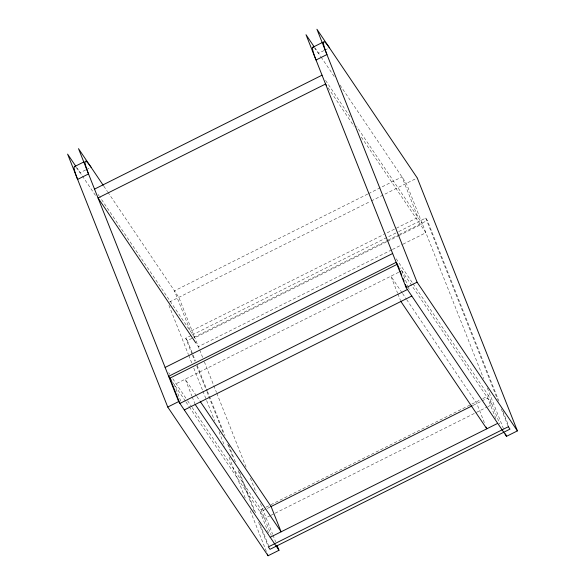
<?xml version="1.0" encoding="UTF-8"?>
<svg xmlns="http://www.w3.org/2000/svg" width="585" height="585" viewBox="0 0 585 585"><rect width="100%" height="100%" fill="white"/><g stroke="black" fill="none" stroke-linecap="round" stroke-linejoin="round"><path stroke-width="0.44" stroke-dasharray="2.92 2.19" d="M85.593 169.964L80.138 172.699A35.056 3.737 63.4 0 0 76.225 167.632M86.375 169.577L90.265 167.624M324.01 50.566L318.554 53.301A35.056 3.737 63.4 0 0 314.642 48.233M324.792 50.178L328.69 48.226M367.709 194.059L174.447 290.84L190.469 331.307L383.731 234.526M368.521 193.65L401.953 176.904L417.983 217.379L384.55 234.117M169.489 302.028L370.466 201.379M371.285 200.969L417.251 177.95M192.121 354.342L185.737 338.225L191.456 335.366M192.268 334.956L397.961 231.945M398.78 231.536L425.719 218.051L427.35 220.465L498.881 401.149M185.737 338.225L187.368 340.645L193.087 337.779M193.898 337.37L387.35 240.493M388.169 240.084L398.78 234.775M399.592 234.366L427.35 220.465M386.488 241.846L194.863 337.816L99.626 196.67M387.307 241.444L397.91 236.135M398.721 235.726L422.37 223.88L356.674 126.514M391.628 249.883L198.366 346.671L196.326 343.651M392.44 249.481L402.224 244.574M403.043 244.172L425.873 232.735L360.689 136.115M398.678 272.288L174.279 384.659L180.962 401.522M192.18 407.526L261.071 509.637L265.151 507.59M265.97 507.188L270.043 505.14M270.862 504.731L482.062 398.97M482.874 398.56L488.585 395.701L499.766 423.942M269.977 507.085L260.193 511.985L268.537 533.059M473.024 405.398L481.47 401.171M481.989 400.908L487.7 398.049L496.043 419.123M270.285 515.626L264.581 518.485L190.037 408.016M271.104 515.224L274.365 513.586M275.184 513.177L487.195 406.999M488.014 406.597L492.087 404.549L399.84 267.835M314.671 47.546L320.785 56.599M321.106 57.081L334.379 76.752M339.995 85.074L406.348 183.412L483.641 378.634M325.604 80.467L350.049 116.7M328.09 87.808L354.064 126.309M396.213 258.804L412.549 283.001M413.054 283.762L488.585 395.701M402.07 292.763L390.882 276.186L397.559 293.048M402.575 293.516L406.136 298.789M406.641 299.542L476.79 403.511L484.468 422.904M103.808 186.147L107.538 191.675M107.889 192.202L178.834 297.348L199.339 349.121M98.097 194.403L99.114 195.909M76.767 167.698L82.185 175.727M82.368 175.997L96.627 197.138M196.377 395.774L185.189 379.197L191.865 396.06M196.882 396.528L199.931 401.047M168.707 372.74L169.723 374.246M172.787 378.787L187.076 399.964M187.588 400.725L191.668 406.772M172.334 381.771L185.482 401.252M185.971 401.99L189.562 407.306M502.917 411.328L508.621 425.748M425.719 218.051L497.586 399.577M501.286 408.908L508.336 426.728M487.334 387.972L504.138 430.414M401.793 270.723L407.803 285.904M408.133 286.745L409.807 290.957M397.895 293.889L400.564 300.639M199.675 349.969L202.695 357.611M204.377 361.852L213.452 384.769M213.788 385.617L216.479 392.411M216.816 393.259L246.051 467.108M250.417 478.142L256.135 492.57M260.5 503.605L272.595 534.163M272.932 535.012L275.623 541.798M261.071 509.637L271.257 535.348M187.368 340.645L192.743 354.217M193.079 355.066L195.434 361.003M197.108 365.245L207.185 390.692M207.521 391.541L224.984 435.649M228.684 444.98L235.733 462.793M239.426 472.124L255.886 513.688M260.252 524.723L268.647 545.929M192.458 355.19L194.805 361.128M196.823 366.217L206.564 390.817M206.9 391.665L223.353 433.236M227.726 444.264L233.093 457.836M238.132 470.559L254.256 511.275M258.621 522.303L268.361 546.902M168.941 305.355L188.428 354.583M188.765 355.431L191.792 363.073M193.803 368.162L202.542 390.232M202.878 391.08L214.644 420.791M219.009 431.825L224.72 446.253M229.093 457.287L245.225 498.032M250.263 510.763L266.394 551.509M192.202 396.901L194.871 403.65"/><path stroke-width="0.88" d="M74.441 166.652L83.794 161.972M312.865 47.253L322.993 42.186M94.529 189.116L322.042 75.18M165.131 367.446L392.645 253.51M397.405 264.215L169.891 378.151L179.909 403.445L407.416 289.517M167.749 407.05L178.652 401.588L278.986 550.288L268.076 555.75L167.749 407.05L67.597 154.111L75.75 166.184M406.166 287.652L417.068 282.189L517.403 430.889L506.493 436.351L406.166 287.652L306.014 34.712L314.167 46.793M184.297 409.953L411.803 296.017M270.789 506.676L472.205 405.807M270.204 537.279L497.711 423.343M326.562 85.549L325.545 84.035L98.039 197.971L195.821 342.898M397.676 264.632L396.147 262.358L168.641 376.294L171.354 380.323M400.9 301.48L486.808 428.805L486.135 427.116M103.296 185.386L78.507 148.648L178.652 401.588M200.443 401.8L271.096 506.522L281.114 531.816L195.207 404.491M517.403 430.889L417.251 177.95L316.924 29.25L417.068 282.189M505.484 433.807L506.493 436.351M397.734 265.063L399.409 269.275M400.074 270.965L401.741 275.177M403.08 278.555L404.081 281.085M405.412 284.456L406.414 286.986M276.968 545.198L278.986 550.288M267.404 554.053L268.076 555.75M329.465 47.838A35.056 3.737 63.4 0 0 326.942 54.544L316.032 60.006A35.056 3.737 63.4 0 1 313.399 47.275M91.048 167.237A35.056 3.737 63.4 0 0 88.525 173.942L77.615 179.405A35.056 3.737 63.4 0 1 75.341 166.871M508.336 426.728L268.361 546.902L269.992 549.322L509.966 429.141L508.336 426.728"/></g></svg>
